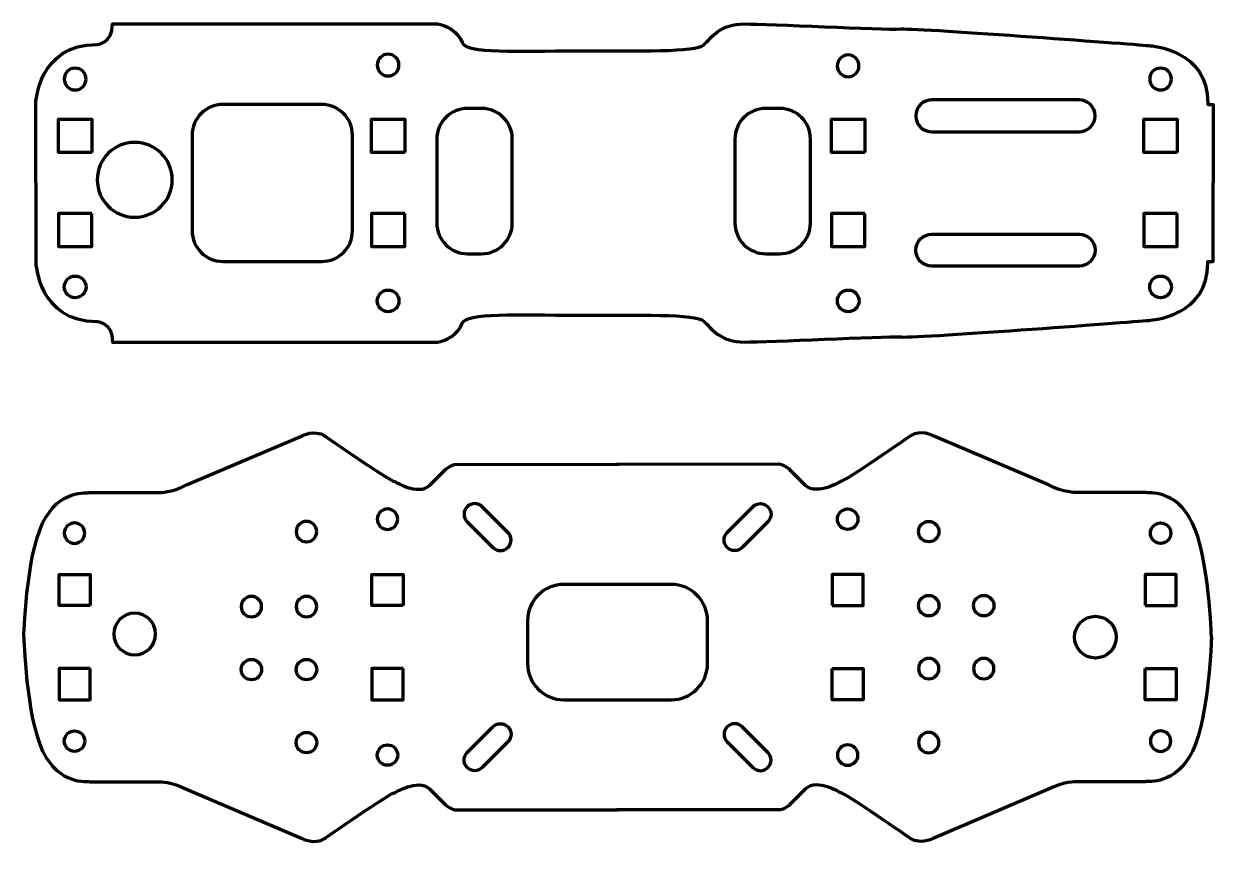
# Model space of a CAD drawing. Header units: inches. Extents: x 54 to 446, y 114 to 385.
import ezdxf

# ---------------------------------------------------------------- set-up
doc = ezdxf.new("R2010")
doc.units = ezdxf.units.IN
doc.header["$MEASUREMENT"] = 0
doc.layers.add('Layer 3', color=7, linetype='Continuous')

# ---------------------------------------------------------------- blocks, each defined once
blk = doc.blocks.new('block 7')
at = {"layer": 'Layer 3', "color": 13, "lineweight": 70, "true_color": 0xf26b5b}
for points in [[(75.87, 193.01), (65.62, 193.01), (65.62, 203.26), (75.87, 203.26), (75.87, 193.01)], [(179, 193.01), (168.75, 193.01), (168.75, 203.26), (179, 203.26), (179, 193.01)]]:
    blk.add_lwpolyline(points, dxfattribs=at)
at = {"layer": 'Layer 3', "color": 13, "lineweight": 140, "true_color": 0xf26b5b}
blk.add_open_spline([(54.01, 182.64), (54.01, 182.64), (54.72, 208.85), (60.22, 220.18), (65.72, 231.51), (74.85, 230), (75.89, 230.26), (75.89, 230.26), (98.64, 230.26), (98.64, 230.26), (98.64, 230.26), (102.89, 230.26), (107.64, 232.76), (107.64, 232.76), (145.72, 248.93), (145.72, 248.93), (145.72, 248.93), (149.64, 251.18), (153.22, 248.93), (153.22, 248.93), (174.89, 233.83), (176.26, 233.89), (176.26, 233.89), (183.76, 229.14), (187.76, 232.58), (187.76, 232.58), (192.89, 237.76), (192.89, 237.76), (192.89, 237.76), (194.7, 239.58), (196.76, 239.58), (196.76, 239.58), (250.03, 239.52), (250.03, 239.52)], degree=3, knots=[0, 0, 0, 0, 1, 1, 1, 2, 2, 2, 3, 3, 3, 4, 4, 4, 5, 5, 5, 6, 6, 6, 7, 7, 7, 8, 8, 8, 9, 9, 9, 10, 10, 10, 11, 11, 11, 11], dxfattribs=at)
at = {"layer": 'Layer 3', "color": 13, "lineweight": 70, "true_color": 0xf26b5b}
for points, knots in [([(177.25, 221.49), (177.25, 219.63), (175.74, 218.12), (173.87, 218.12), (172.01, 218.12), (170.5, 219.63), (170.5, 221.49), (170.5, 223.36), (172.01, 224.87), (173.87, 224.87), (175.74, 224.87), (177.25, 223.36), (177.25, 221.49)], [0, 0, 0, 0, 1, 1, 1, 2, 2, 2, 3, 3, 3, 4, 4, 4, 4]), ([(213.58, 217.12), (214.95, 215.75), (214.95, 213.54), (213.58, 212.17), (213.58, 212.17), (213.58, 212.17), (213.58, 212.17), (212.22, 210.8), (210, 210.8), (208.63, 212.17), (208.63, 212.17), (200.15, 220.66), (200.15, 220.66), (198.78, 222.02), (198.78, 224.24), (200.15, 225.61), (200.15, 225.61), (200.15, 225.61), (200.15, 225.61), (201.51, 226.97), (203.73, 226.97), (205.1, 225.61), (205.1, 225.61), (213.58, 217.12), (213.58, 217.12)], [0, 0, 0, 0, 1, 1, 1, 2, 2, 2, 3, 3, 3, 4, 4, 4, 5, 5, 5, 6, 6, 6, 7, 7, 7, 8, 8, 8, 8]), ([(74.12, 216.89), (74.12, 215.02), (72.6, 213.51), (70.74, 213.51), (68.88, 213.51), (67.37, 215.02), (67.37, 216.89), (67.37, 218.75), (68.88, 220.26), (70.74, 220.26), (72.6, 220.26), (74.12, 218.75), (74.12, 216.89)], [0, 0, 0, 0, 1, 1, 1, 2, 2, 2, 3, 3, 3, 4, 4, 4, 4]), ([(150.53, 217.39), (150.53, 215.53), (149.02, 214.02), (147.15, 214.02), (145.29, 214.02), (143.78, 215.53), (143.78, 217.39), (143.78, 219.26), (145.29, 220.77), (147.15, 220.77), (149.02, 220.77), (150.53, 219.26), (150.53, 217.39)], [0, 0, 0, 0, 1, 1, 1, 2, 2, 2, 3, 3, 3, 4, 4, 4, 4]), ([(132.4, 192.69), (132.4, 190.83), (130.89, 189.32), (129.03, 189.32), (127.16, 189.32), (125.65, 190.83), (125.65, 192.69), (125.65, 194.56), (127.16, 196.07), (129.03, 196.07), (130.89, 196.07), (132.4, 194.56), (132.4, 192.69)], [0, 0, 0, 0, 1, 1, 1, 2, 2, 2, 3, 3, 3, 4, 4, 4, 4]), ([(150.53, 192.69), (150.53, 190.83), (149.02, 189.32), (147.15, 189.32), (145.29, 189.32), (143.78, 190.83), (143.78, 192.69), (143.78, 194.56), (145.29, 196.07), (147.15, 196.07), (149.02, 196.07), (150.53, 194.56), (150.53, 192.69)], [0, 0, 0, 0, 1, 1, 1, 2, 2, 2, 3, 3, 3, 4, 4, 4, 4])]:
    blk.add_open_spline(points, degree=3, knots=knots, dxfattribs=at)
blk = doc.blocks.new('block 8')
at = {"layer": 'Layer 3', "color": 13, "lineweight": 70, "true_color": 0xf26b5b}
for points in [[(75.87, 172.26), (65.62, 172.26), (65.62, 162.01), (75.87, 162.01), (75.87, 172.26)], [(179, 172.26), (168.75, 172.26), (168.75, 162.01), (179, 162.01), (179, 172.26)]]:
    blk.add_lwpolyline(points, dxfattribs=at)
at = {"layer": 'Layer 3', "color": 13, "lineweight": 140, "true_color": 0xf26b5b}
blk.add_open_spline([(54.01, 182.64), (54.01, 182.64), (54.72, 156.43), (60.22, 145.09), (65.72, 133.76), (74.85, 135.28), (75.89, 135.01), (75.89, 135.01), (98.64, 135.01), (98.64, 135.01), (98.64, 135.01), (102.89, 135.01), (107.64, 132.51), (107.64, 132.51), (145.72, 116.34), (145.72, 116.34), (145.72, 116.34), (149.64, 114.09), (153.22, 116.34), (153.22, 116.34), (174.89, 131.45), (176.26, 131.39), (176.26, 131.39), (183.76, 136.14), (187.76, 132.7), (187.76, 132.7), (192.89, 127.51), (192.89, 127.51), (192.89, 127.51), (194.7, 125.7), (196.76, 125.7), (196.76, 125.7), (250.03, 125.76), (250.03, 125.76)], degree=3, knots=[0, 0, 0, 0, 1, 1, 1, 2, 2, 2, 3, 3, 3, 4, 4, 4, 5, 5, 5, 6, 6, 6, 7, 7, 7, 8, 8, 8, 9, 9, 9, 10, 10, 10, 11, 11, 11, 11], dxfattribs=at)
at = {"layer": 'Layer 3', "color": 13, "lineweight": 70, "true_color": 0xf26b5b}
for points, knots in [([(132.4, 171.94), (132.4, 173.81), (130.89, 175.32), (129.03, 175.32), (127.16, 175.32), (125.65, 173.81), (125.65, 171.94), (125.65, 170.08), (127.16, 168.57), (129.03, 168.57), (130.89, 168.57), (132.4, 170.08), (132.4, 171.94)], [0, 0, 0, 0, 1, 1, 1, 2, 2, 2, 3, 3, 3, 4, 4, 4, 4]), ([(150.53, 171.94), (150.53, 173.81), (149.02, 175.32), (147.15, 175.32), (145.29, 175.32), (143.78, 173.81), (143.78, 171.94), (143.78, 170.08), (145.29, 168.57), (147.15, 168.57), (149.02, 168.57), (150.53, 170.08), (150.53, 171.94)], [0, 0, 0, 0, 1, 1, 1, 2, 2, 2, 3, 3, 3, 4, 4, 4, 4]), ([(213.58, 148.16), (214.95, 149.52), (214.95, 151.74), (213.58, 153.1), (213.58, 153.1), (213.58, 153.1), (213.58, 153.1), (212.22, 154.47), (210, 154.47), (208.63, 153.1), (208.63, 153.1), (200.15, 144.62), (200.15, 144.62), (198.78, 143.25), (198.78, 141.04), (200.15, 139.67), (200.15, 139.67), (200.15, 139.67), (200.15, 139.67), (201.51, 138.3), (203.73, 138.3), (205.1, 139.67), (205.1, 139.67), (213.58, 148.16), (213.58, 148.16)], [0, 0, 0, 0, 1, 1, 1, 2, 2, 2, 3, 3, 3, 4, 4, 4, 5, 5, 5, 6, 6, 6, 7, 7, 7, 8, 8, 8, 8]), ([(74.12, 148.39), (74.12, 150.25), (72.6, 151.76), (70.74, 151.76), (68.88, 151.76), (67.37, 150.25), (67.37, 148.39), (67.37, 146.52), (68.88, 145.01), (70.74, 145.01), (72.6, 145.01), (74.12, 146.52), (74.12, 148.39)], [0, 0, 0, 0, 1, 1, 1, 2, 2, 2, 3, 3, 3, 4, 4, 4, 4]), ([(150.53, 147.88), (150.53, 149.75), (149.02, 151.26), (147.15, 151.26), (145.29, 151.26), (143.78, 149.75), (143.78, 147.88), (143.78, 146.02), (145.29, 144.51), (147.15, 144.51), (149.02, 144.51), (150.53, 146.02), (150.53, 147.88)], [0, 0, 0, 0, 1, 1, 1, 2, 2, 2, 3, 3, 3, 4, 4, 4, 4]), ([(177.25, 143.78), (177.25, 145.65), (175.74, 147.16), (173.87, 147.16), (172.01, 147.16), (170.5, 145.65), (170.5, 143.78), (170.5, 141.92), (172.01, 140.41), (173.87, 140.41), (175.74, 140.41), (177.25, 141.92), (177.25, 143.78)], [0, 0, 0, 0, 1, 1, 1, 2, 2, 2, 3, 3, 3, 4, 4, 4, 4])]:
    blk.add_open_spline(points, degree=3, knots=knots, dxfattribs=at)
blk = doc.blocks.new('block 6')
at = {"layer": 'Layer 3'}
for name in ['block 7', 'block 8']:
    blk.add_blockref(name, (0, 0), dxfattribs=at)
blk = doc.blocks.new('block 5')
at = {"layer": 'Layer 3', "color": 13, "lineweight": 70, "true_color": 0xf26b5b}
blk.add_open_spline([(97.45, 183.67), (97.45, 179.87), (94.37, 176.79), (90.58, 176.79), (86.78, 176.79), (83.7, 179.87), (83.7, 183.67), (83.7, 187.46), (86.78, 190.54), (90.58, 190.54), (94.37, 190.54), (97.45, 187.46), (97.45, 183.67)], degree=3, knots=[0, 0, 0, 0, 1, 1, 1, 2, 2, 2, 3, 3, 3, 4, 4, 4, 4], dxfattribs=at)
at = {"layer": 'Layer 3'}
blk.add_blockref('block 6', (0, 0), dxfattribs=at)
blk = doc.blocks.new('block 11')
at = {"layer": 'Layer 3', "color": 13, "lineweight": 70, "true_color": 0xf26b5b}
for points in [[(320.4, 193.01), (330.65, 193.01), (330.65, 203.26), (320.4, 203.26), (320.4, 193.01)], [(423.53, 193.01), (433.78, 193.01), (433.78, 203.26), (423.53, 203.26), (423.53, 193.01)]]:
    blk.add_lwpolyline(points, dxfattribs=at)
at = {"layer": 'Layer 3', "color": 13, "lineweight": 140, "true_color": 0xf26b5b}
blk.add_open_spline([(445.39, 182.64), (445.39, 182.64), (444.68, 208.85), (439.18, 220.18), (433.68, 231.51), (424.54, 230), (423.51, 230.26), (423.51, 230.26), (400.76, 230.26), (400.76, 230.26), (400.76, 230.26), (396.51, 230.26), (391.76, 232.76), (391.76, 232.76), (353.68, 248.93), (353.68, 248.93), (353.68, 248.93), (349.76, 251.18), (346.18, 248.93), (346.18, 248.93), (324.51, 233.83), (323.14, 233.89), (323.14, 233.89), (315.64, 229.14), (311.64, 232.58), (311.64, 232.58), (306.51, 237.76), (306.51, 237.76), (306.51, 237.76), (304.7, 239.58), (302.64, 239.58), (302.64, 239.58), (249.36, 239.52), (249.36, 239.52)], degree=3, knots=[0, 0, 0, 0, 1, 1, 1, 2, 2, 2, 3, 3, 3, 4, 4, 4, 5, 5, 5, 6, 6, 6, 7, 7, 7, 8, 8, 8, 9, 9, 9, 10, 10, 10, 11, 11, 11, 11], dxfattribs=at)
at = {"layer": 'Layer 3', "color": 13, "lineweight": 70, "true_color": 0xf26b5b}
for points, knots in [([(285.81, 217.12), (284.45, 215.75), (284.45, 213.54), (285.81, 212.17), (285.81, 212.17), (285.81, 212.17), (285.81, 212.17), (287.18, 210.8), (289.4, 210.8), (290.76, 212.17), (290.76, 212.17), (299.25, 220.66), (299.25, 220.66), (300.62, 222.02), (300.62, 224.24), (299.25, 225.6), (299.25, 225.6), (299.25, 225.6), (299.25, 225.6), (297.88, 226.97), (295.67, 226.97), (294.3, 225.61), (294.3, 225.61), (285.81, 217.12), (285.81, 217.12)], [0, 0, 0, 0, 1, 1, 1, 2, 2, 2, 3, 3, 3, 4, 4, 4, 5, 5, 5, 6, 6, 6, 7, 7, 7, 8, 8, 8, 8]), ([(322.15, 221.49), (322.15, 219.63), (323.66, 218.12), (325.52, 218.12), (327.39, 218.12), (328.9, 219.63), (328.9, 221.49), (328.9, 223.35), (327.39, 224.87), (325.52, 224.87), (323.66, 224.87), (322.15, 223.35), (322.15, 221.49)], [0, 0, 0, 0, 1, 1, 1, 2, 2, 2, 3, 3, 3, 4, 4, 4, 4]), ([(348.87, 217.39), (348.87, 215.53), (350.38, 214.02), (352.24, 214.02), (354.11, 214.02), (355.62, 215.53), (355.62, 217.39), (355.62, 219.26), (354.11, 220.77), (352.24, 220.77), (350.38, 220.77), (348.87, 219.26), (348.87, 217.39)], [0, 0, 0, 0, 1, 1, 1, 2, 2, 2, 3, 3, 3, 4, 4, 4, 4]), ([(425.28, 216.89), (425.28, 215.02), (426.79, 213.51), (428.66, 213.51), (430.52, 213.51), (432.03, 215.02), (432.03, 216.89), (432.03, 218.75), (430.52, 220.26), (428.66, 220.26), (426.79, 220.26), (425.28, 218.75), (425.28, 216.89)], [0, 0, 0, 0, 1, 1, 1, 2, 2, 2, 3, 3, 3, 4, 4, 4, 4]), ([(348.87, 193.01), (348.87, 191.15), (350.38, 189.64), (352.24, 189.64), (354.11, 189.64), (355.62, 191.15), (355.62, 193.01), (355.62, 194.88), (354.11, 196.39), (352.24, 196.39), (350.38, 196.39), (348.87, 194.88), (348.87, 193.01)], [0, 0, 0, 0, 1, 1, 1, 2, 2, 2, 3, 3, 3, 4, 4, 4, 4]), ([(366.99, 193.01), (366.99, 191.15), (368.5, 189.64), (370.37, 189.64), (372.23, 189.64), (373.74, 191.15), (373.74, 193.01), (373.74, 194.88), (372.23, 196.39), (370.37, 196.39), (368.5, 196.39), (366.99, 194.88), (366.99, 193.01)], [0, 0, 0, 0, 1, 1, 1, 2, 2, 2, 3, 3, 3, 4, 4, 4, 4])]:
    blk.add_open_spline(points, degree=3, knots=knots, dxfattribs=at)
blk = doc.blocks.new('block 12')
at = {"layer": 'Layer 3', "color": 13, "lineweight": 70, "true_color": 0xf26b5b}
for points in [[(320.4, 172.26), (330.65, 172.26), (330.65, 162.01), (320.4, 162.01), (320.4, 172.26)], [(423.53, 172.26), (433.78, 172.26), (433.78, 162.01), (423.53, 162.01), (423.53, 172.26)]]:
    blk.add_lwpolyline(points, dxfattribs=at)
at = {"layer": 'Layer 3', "color": 13, "lineweight": 140, "true_color": 0xf26b5b}
blk.add_open_spline([(445.39, 182.64), (445.39, 182.64), (444.68, 156.43), (439.18, 145.09), (433.68, 133.76), (424.54, 135.28), (423.51, 135.01), (423.51, 135.01), (400.76, 135.01), (400.76, 135.01), (400.76, 135.01), (396.51, 135.01), (391.76, 132.51), (391.76, 132.51), (353.68, 116.34), (353.68, 116.34), (353.68, 116.34), (349.76, 114.09), (346.18, 116.34), (346.18, 116.34), (324.51, 131.45), (323.14, 131.38), (323.14, 131.38), (315.64, 136.14), (311.64, 132.7), (311.64, 132.7), (306.51, 127.51), (306.51, 127.51), (306.51, 127.51), (304.7, 125.7), (302.64, 125.7), (302.64, 125.7), (249.36, 125.76), (249.36, 125.76)], degree=3, knots=[0, 0, 0, 0, 1, 1, 1, 2, 2, 2, 3, 3, 3, 4, 4, 4, 5, 5, 5, 6, 6, 6, 7, 7, 7, 8, 8, 8, 9, 9, 9, 10, 10, 10, 11, 11, 11, 11], dxfattribs=at)
at = {"layer": 'Layer 3', "color": 13, "lineweight": 70, "true_color": 0xf26b5b}
for points, knots in [([(348.87, 172.26), (348.87, 174.13), (350.38, 175.64), (352.24, 175.64), (354.11, 175.64), (355.62, 174.13), (355.62, 172.26), (355.62, 170.4), (354.11, 168.89), (352.24, 168.89), (350.38, 168.89), (348.87, 170.4), (348.87, 172.26)], [0, 0, 0, 0, 1, 1, 1, 2, 2, 2, 3, 3, 3, 4, 4, 4, 4]), ([(366.99, 172.26), (366.99, 174.13), (368.5, 175.64), (370.37, 175.64), (372.23, 175.64), (373.74, 174.13), (373.74, 172.26), (373.74, 170.4), (372.23, 168.89), (370.37, 168.89), (368.5, 168.89), (366.99, 170.4), (366.99, 172.26)], [0, 0, 0, 0, 1, 1, 1, 2, 2, 2, 3, 3, 3, 4, 4, 4, 4]), ([(285.81, 148.16), (284.45, 149.52), (284.45, 151.74), (285.81, 153.1), (285.81, 153.1), (285.81, 153.1), (285.81, 153.1), (287.18, 154.47), (289.4, 154.47), (290.76, 153.1), (290.76, 153.1), (299.25, 144.62), (299.25, 144.62), (300.62, 143.25), (300.62, 141.04), (299.25, 139.67), (299.25, 139.67), (299.25, 139.67), (299.25, 139.67), (297.88, 138.3), (295.67, 138.3), (294.3, 139.67), (294.3, 139.67), (285.81, 148.16), (285.81, 148.16)], [0, 0, 0, 0, 1, 1, 1, 2, 2, 2, 3, 3, 3, 4, 4, 4, 5, 5, 5, 6, 6, 6, 7, 7, 7, 8, 8, 8, 8]), ([(348.87, 147.88), (348.87, 149.75), (350.38, 151.26), (352.24, 151.26), (354.11, 151.26), (355.62, 149.75), (355.62, 147.88), (355.62, 146.02), (354.11, 144.51), (352.24, 144.51), (350.38, 144.51), (348.87, 146.02), (348.87, 147.88)], [0, 0, 0, 0, 1, 1, 1, 2, 2, 2, 3, 3, 3, 4, 4, 4, 4]), ([(425.28, 148.39), (425.28, 150.25), (426.79, 151.76), (428.66, 151.76), (430.52, 151.76), (432.03, 150.25), (432.03, 148.39), (432.03, 146.52), (430.52, 145.01), (428.66, 145.01), (426.79, 145.01), (425.28, 146.52), (425.28, 148.39)], [0, 0, 0, 0, 1, 1, 1, 2, 2, 2, 3, 3, 3, 4, 4, 4, 4]), ([(322.15, 143.78), (322.15, 145.65), (323.66, 147.16), (325.52, 147.16), (327.39, 147.16), (328.9, 145.65), (328.9, 143.78), (328.9, 141.92), (327.39, 140.41), (325.52, 140.41), (323.66, 140.41), (322.15, 141.92), (322.15, 143.78)], [0, 0, 0, 0, 1, 1, 1, 2, 2, 2, 3, 3, 3, 4, 4, 4, 4])]:
    blk.add_open_spline(points, degree=3, knots=knots, dxfattribs=at)
blk = doc.blocks.new('block 10')
at = {"layer": 'Layer 3'}
for name in ['block 11', 'block 12']:
    blk.add_blockref(name, (0, 0), dxfattribs=at)
blk = doc.blocks.new('block 9')
at = {"layer": 'Layer 3', "color": 13, "lineweight": 70, "true_color": 0xf26b5b}
blk.add_open_spline([(400.28, 182.64), (400.28, 178.84), (403.36, 175.76), (407.16, 175.76), (410.95, 175.76), (414.03, 178.84), (414.03, 182.64), (414.03, 186.43), (410.95, 189.51), (407.16, 189.51), (403.36, 189.51), (400.28, 186.43), (400.28, 182.64)], degree=3, knots=[0, 0, 0, 0, 1, 1, 1, 2, 2, 2, 3, 3, 3, 4, 4, 4, 4], dxfattribs=at)
at = {"layer": 'Layer 3'}
blk.add_blockref('block 10', (0, 0), dxfattribs=at)
blk = doc.blocks.new('block 4')
at = {"layer": 'Layer 3'}
for name in ['block 5', 'block 9']:
    blk.add_blockref(name, (0, 0), dxfattribs=at)
blk = doc.blocks.new('block 3')
at = {"layer": 'Layer 3', "color": 13, "lineweight": 70, "true_color": 0xf26b5b}
blk.add_open_spline([(279.37, 174.01), (279.37, 167.39), (273.99, 162.01), (267.37, 162.01), (267.37, 162.01), (232.03, 162.01), (232.03, 162.01), (225.4, 162.01), (220.03, 167.39), (220.03, 174.01), (220.03, 174.01), (220.03, 188.01), (220.03, 188.01), (220.03, 194.64), (225.4, 200.01), (232.03, 200.01), (232.03, 200.01), (267.37, 200.01), (267.37, 200.01), (273.99, 200.01), (279.37, 194.64), (279.37, 188.01), (279.37, 188.01), (279.37, 174.01), (279.37, 174.01)], degree=3, knots=[0, 0, 0, 0, 1, 1, 1, 2, 2, 2, 3, 3, 3, 4, 4, 4, 5, 5, 5, 6, 6, 6, 7, 7, 7, 8, 8, 8, 8], dxfattribs=at)
at = {"layer": 'Layer 3'}
blk.add_blockref('block 4', (0, 0), dxfattribs=at)
blk = doc.blocks.new('block 15')
at = {"layer": 'Layer 3', "color": 13, "lineweight": 70, "true_color": 0xf26b5b}
for points in [[(76.41, 342.27), (65.45, 342.27), (65.45, 353.23), (76.41, 353.23), (76.41, 342.27)], [(179.55, 342.27), (168.59, 342.27), (168.59, 353.23), (179.55, 353.23), (179.55, 342.27)], [(331.15, 342.27), (320.19, 342.27), (320.19, 353.23), (331.15, 353.23), (331.15, 342.27)], [(434.14, 342.28), (423.18, 342.28), (423.18, 353.24), (434.14, 353.24), (434.14, 342.28)]]:
    blk.add_lwpolyline(points, dxfattribs=at)
at = {"layer": 'Layer 3', "color": 13, "lineweight": 140, "true_color": 0xf26b5b}
blk.add_open_spline([(57.94, 332.25), (57.94, 332.25), (57.94, 358.49), (57.94, 358.49), (57.94, 358.49), (58.79, 377.89), (78.08, 377.89), (78.08, 377.89), (83.24, 377.99), (83.24, 384.63), (83.24, 384.63), (163.07, 384.63), (170.52, 384.63), (177.96, 384.63), (188.07, 384.69), (190.38, 384.63), (192.7, 384.58), (197.34, 382.05), (198.5, 378.47), (199.66, 374.88), (216.79, 375.78), (236.5, 375.78), (256.21, 375.78), (275.66, 375.3), (278.13, 377.78), (280.61, 380.26), (283.58, 384.63), (291.52, 384.63), (299.46, 384.63), (336.63, 382.7), (343.24, 382.98), (349.84, 383.26), (424.05, 377.64), (424.89, 377.5), (425.73, 377.36), (444.25, 376.31), (444.25, 358.44), (444.25, 358.44), (444.25, 358.07), (444.25, 358.07), (444.25, 358.07), (445.99, 358.07), (445.99, 358.07), (445.99, 358.07), (445.99, 332.25), (445.99, 332.25)], degree=3, knots=[0, 0, 0, 0, 1, 1, 1, 2, 2, 2, 3, 3, 3, 4, 4, 4, 5, 5, 5, 6, 6, 6, 7, 7, 7, 8, 8, 8, 9, 9, 9, 10, 10, 10, 11, 11, 11, 12, 12, 12, 13, 13, 13, 14, 14, 14, 15, 15, 15, 15], dxfattribs=at)
at = {"layer": 'Layer 3', "color": 13, "lineweight": 70, "true_color": 0xf26b5b}
for points, knots in [([(177.65, 371.1), (177.65, 369.12), (176.05, 367.52), (174.07, 367.52), (172.09, 367.52), (170.48, 369.12), (170.48, 371.1), (170.48, 373.08), (172.09, 374.69), (174.07, 374.69), (176.05, 374.69), (177.65, 373.08), (177.65, 371.1)], [0, 0, 0, 0, 1, 1, 1, 2, 2, 2, 3, 3, 3, 4, 4, 4, 4]), ([(329.25, 370.82), (329.25, 368.85), (327.65, 367.24), (325.67, 367.24), (323.69, 367.24), (322.09, 368.85), (322.09, 370.82), (322.09, 372.8), (323.69, 374.41), (325.67, 374.41), (327.65, 374.41), (329.25, 372.8), (329.25, 370.82)], [0, 0, 0, 0, 1, 1, 1, 2, 2, 2, 3, 3, 3, 4, 4, 4, 4]), ([(74.52, 366.5), (74.52, 364.52), (72.91, 362.91), (70.93, 362.91), (68.95, 362.91), (67.35, 364.52), (67.35, 366.5), (67.35, 368.48), (68.95, 370.08), (70.93, 370.08), (72.91, 370.08), (74.52, 368.48), (74.52, 366.5)], [0, 0, 0, 0, 1, 1, 1, 2, 2, 2, 3, 3, 3, 4, 4, 4, 4]), ([(432.23, 366.5), (432.23, 364.52), (430.63, 362.91), (428.65, 362.91), (426.67, 362.91), (425.07, 364.52), (425.07, 366.5), (425.07, 368.48), (426.67, 370.08), (428.65, 370.08), (430.63, 370.08), (432.23, 368.48), (432.23, 366.5)], [0, 0, 0, 0, 1, 1, 1, 2, 2, 2, 3, 3, 3, 4, 4, 4, 4]), ([(407.04, 354.38), (407.04, 351.47), (404.68, 349.11), (401.77, 349.11), (401.77, 349.11), (353.29, 349.11), (353.29, 349.11), (350.38, 349.11), (348.02, 351.47), (348.02, 354.38), (348.02, 354.38), (348.02, 354.38), (348.02, 354.38), (348.02, 357.29), (350.38, 359.65), (353.29, 359.65), (353.29, 359.65), (401.77, 359.65), (401.77, 359.65), (404.68, 359.65), (407.04, 357.29), (407.04, 354.38), (407.04, 354.38), (407.04, 354.38), (407.04, 354.38)], [0, 0, 0, 0, 1, 1, 1, 2, 2, 2, 3, 3, 3, 4, 4, 4, 5, 5, 5, 6, 6, 6, 7, 7, 7, 8, 8, 8, 8])]:
    blk.add_open_spline(points, degree=3, knots=knots, dxfattribs=at)
blk = doc.blocks.new('block 16')
at = {"layer": 'Layer 3', "color": 13, "lineweight": 70, "true_color": 0xf26b5b}
for points in [[(76.41, 322.23), (65.45, 322.23), (65.45, 311.27), (76.41, 311.27), (76.41, 322.23)], [(179.55, 322.23), (168.59, 322.23), (168.59, 311.27), (179.55, 311.27), (179.55, 322.23)], [(331.2, 322.23), (320.23, 322.23), (320.23, 311.27), (331.2, 311.27), (331.2, 322.23)], [(434.14, 322.24), (423.17, 322.24), (423.17, 311.28), (434.14, 311.28), (434.14, 322.24)]]:
    blk.add_lwpolyline(points, dxfattribs=at)
at = {"layer": 'Layer 3', "color": 13, "lineweight": 140, "true_color": 0xf26b5b}
blk.add_open_spline([(57.94, 332.25), (57.94, 332.25), (57.94, 306), (57.94, 306), (57.94, 306), (58.79, 286.61), (78.08, 286.61), (78.08, 286.61), (83.24, 286.5), (83.24, 279.86), (83.24, 279.86), (163.07, 279.86), (170.52, 279.86), (177.96, 279.86), (188.07, 279.81), (190.38, 279.86), (192.7, 279.91), (197.34, 282.44), (198.5, 286.03), (199.66, 289.61), (216.79, 288.72), (236.5, 288.72), (256.21, 288.72), (275.66, 289.19), (278.13, 286.71), (280.61, 284.23), (283.58, 279.86), (291.52, 279.86), (299.46, 279.86), (336.63, 281.79), (343.24, 281.51), (349.84, 281.23), (424.05, 286.85), (424.89, 286.99), (425.73, 287.13), (444.25, 288.19), (444.25, 306.05), (444.25, 306.05), (444.25, 306.42), (444.25, 306.42), (444.25, 306.42), (445.99, 306.42), (445.99, 306.42), (445.99, 306.42), (445.99, 332.25), (445.99, 332.25)], degree=3, knots=[0, 0, 0, 0, 1, 1, 1, 2, 2, 2, 3, 3, 3, 4, 4, 4, 5, 5, 5, 6, 6, 6, 7, 7, 7, 8, 8, 8, 9, 9, 9, 10, 10, 10, 11, 11, 11, 12, 12, 12, 13, 13, 13, 14, 14, 14, 15, 15, 15, 15], dxfattribs=at)
at = {"layer": 'Layer 3', "color": 13, "lineweight": 70, "true_color": 0xf26b5b}
for points, knots in [([(407.04, 310.11), (407.04, 313.02), (404.68, 315.38), (401.77, 315.38), (401.77, 315.38), (353.29, 315.38), (353.29, 315.38), (350.38, 315.38), (348.02, 313.02), (348.02, 310.11), (348.02, 310.11), (348.02, 310.11), (348.02, 310.11), (348.02, 307.2), (350.38, 304.84), (353.29, 304.84), (353.29, 304.84), (401.77, 304.84), (401.77, 304.84), (404.68, 304.84), (407.04, 307.2), (407.04, 310.11), (407.04, 310.11), (407.04, 310.11), (407.04, 310.11)], [0, 0, 0, 0, 1, 1, 1, 2, 2, 2, 3, 3, 3, 4, 4, 4, 5, 5, 5, 6, 6, 6, 7, 7, 7, 8, 8, 8, 8]), ([(74.52, 298), (74.52, 299.98), (72.91, 301.58), (70.93, 301.58), (68.95, 301.58), (67.35, 299.98), (67.35, 298), (67.35, 296.02), (68.95, 294.41), (70.93, 294.41), (72.91, 294.41), (74.52, 296.02), (74.52, 298)], [0, 0, 0, 0, 1, 1, 1, 2, 2, 2, 3, 3, 3, 4, 4, 4, 4]), ([(432.24, 297.99), (432.24, 299.97), (430.64, 301.57), (428.66, 301.57), (426.68, 301.57), (425.07, 299.97), (425.07, 297.99), (425.07, 296.01), (426.68, 294.41), (428.66, 294.41), (430.64, 294.41), (432.24, 296.01), (432.24, 297.99)], [0, 0, 0, 0, 1, 1, 1, 2, 2, 2, 3, 3, 3, 4, 4, 4, 4]), ([(177.65, 293.39), (177.65, 295.37), (176.05, 296.98), (174.07, 296.98), (172.09, 296.98), (170.48, 295.37), (170.48, 293.39), (170.48, 291.41), (172.09, 289.81), (174.07, 289.81), (176.05, 289.81), (177.65, 291.41), (177.65, 293.39)], [0, 0, 0, 0, 1, 1, 1, 2, 2, 2, 3, 3, 3, 4, 4, 4, 4]), ([(329.3, 293.39), (329.3, 295.37), (327.7, 296.98), (325.71, 296.98), (323.74, 296.98), (322.13, 295.37), (322.13, 293.39), (322.13, 291.41), (323.74, 289.81), (325.71, 289.81), (327.7, 289.81), (329.3, 291.41), (329.3, 293.39)], [0, 0, 0, 0, 1, 1, 1, 2, 2, 2, 3, 3, 3, 4, 4, 4, 4])]:
    blk.add_open_spline(points, degree=3, knots=knots, dxfattribs=at)
blk = doc.blocks.new('block 14')
at = {"layer": 'Layer 3'}
for name in ['block 15', 'block 16']:
    blk.add_blockref(name, (0, 0), dxfattribs=at)
blk = doc.blocks.new('block 17')
at = {"layer": 'Layer 3', "color": 13, "lineweight": 70, "true_color": 0xf26b5b}
for points, knots in [([(162.33, 316.51), (162.33, 310.92), (157.8, 306.39), (152.21, 306.39), (152.21, 306.39), (119.61, 306.39), (119.61, 306.39), (114.02, 306.39), (109.49, 310.92), (109.49, 316.51), (109.49, 316.51), (109.49, 347.99), (109.49, 347.99), (109.49, 353.58), (114.02, 358.11), (119.61, 358.11), (119.61, 358.11), (152.21, 358.11), (152.21, 358.11), (157.8, 358.11), (162.33, 353.58), (162.33, 347.99), (162.33, 347.99), (162.33, 316.51), (162.33, 316.51)], [0, 0, 0, 0, 1, 1, 1, 2, 2, 2, 3, 3, 3, 4, 4, 4, 5, 5, 5, 6, 6, 6, 7, 7, 7, 8, 8, 8, 8]), ([(215, 319.06), (215, 313.47), (210.47, 308.94), (204.88, 308.94), (204.88, 308.94), (200.24, 308.94), (200.24, 308.94), (194.65, 308.94), (190.12, 313.47), (190.12, 319.06), (190.12, 319.06), (190.12, 346.7), (190.12, 346.7), (190.12, 352.29), (194.65, 356.82), (200.24, 356.82), (200.24, 356.82), (204.88, 356.82), (204.88, 356.82), (210.47, 356.82), (215, 352.29), (215, 346.7), (215, 346.7), (215, 319.06), (215, 319.06)], [0, 0, 0, 0, 1, 1, 1, 2, 2, 2, 3, 3, 3, 4, 4, 4, 5, 5, 5, 6, 6, 6, 7, 7, 7, 8, 8, 8, 8]), ([(313.25, 319.06), (313.25, 313.47), (308.72, 308.94), (303.14, 308.94), (303.14, 308.94), (298.5, 308.94), (298.5, 308.94), (292.91, 308.94), (288.38, 313.47), (288.38, 319.06), (288.38, 319.06), (288.38, 346.7), (288.38, 346.7), (288.38, 352.29), (292.91, 356.82), (298.5, 356.82), (298.5, 356.82), (303.14, 356.82), (303.14, 356.82), (308.72, 356.82), (313.25, 352.29), (313.25, 346.7), (313.25, 346.7), (313.25, 319.06), (313.25, 319.06)], [0, 0, 0, 0, 1, 1, 1, 2, 2, 2, 3, 3, 3, 4, 4, 4, 5, 5, 5, 6, 6, 6, 7, 7, 7, 8, 8, 8, 8]), ([(102.92, 333.29), (102.92, 326.47), (97.39, 320.95), (90.58, 320.95), (83.76, 320.95), (78.23, 326.47), (78.23, 333.29), (78.23, 340.11), (83.76, 345.63), (90.58, 345.63), (97.39, 345.63), (102.92, 340.11), (102.92, 333.29)], [0, 0, 0, 0, 1, 1, 1, 2, 2, 2, 3, 3, 3, 4, 4, 4, 4])]:
    blk.add_open_spline(points, degree=3, knots=knots, dxfattribs=at)
blk = doc.blocks.new('block 13')
at = {"layer": 'Layer 3'}
for name in ['block 14', 'block 17']:
    blk.add_blockref(name, (0, 0), dxfattribs=at)
blk = doc.blocks.new('block 2')
at = {"layer": 'Layer 3'}
for name in ['block 13', 'block 3']:
    blk.add_blockref(name, (0, 0), dxfattribs=at)

msp = doc.modelspace()

# ---------------------------------------------------------------- block references
at = {"layer": 'Layer 3'}
msp.add_blockref('block 2', (0, 0), dxfattribs=at)

doc.saveas('drawing.dxf')
